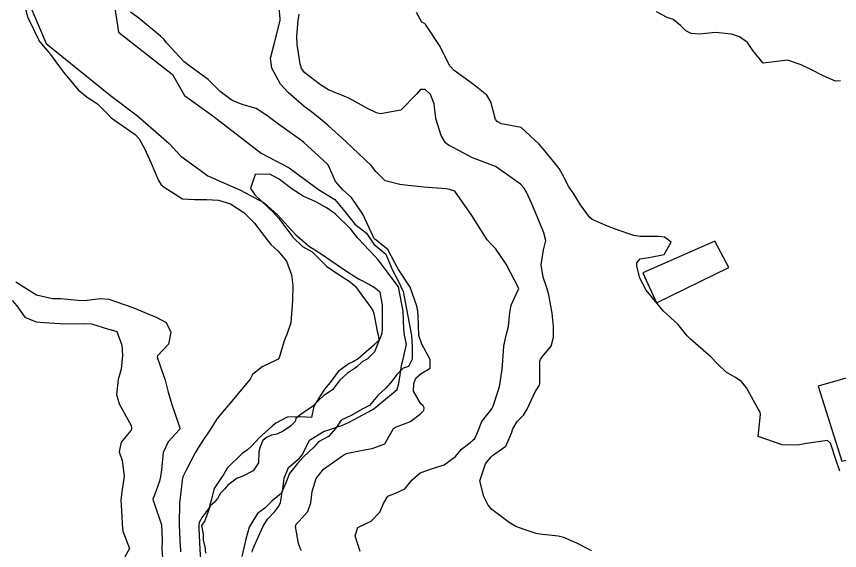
# Model space of a CAD drawing. Header units: metres. Extents: x 318500 to 325275, y 7408834 to 7428799.
# Drawn here: x 321721.3 to 321789.5, y 7423462.2 to 7423506.6 of the extents above; entities that cross this region are included whole.
import ezdxf

# ---------------------------------------------------------------- set-up
doc = ezdxf.new("R2010")
doc.units = ezdxf.units.M
doc.header["$MEASUREMENT"] = 0
for name, color, linetype in [('Curvas de Nivel 1m', 11, 'Continuous'), ('Curvas de Nivel 5m', 15, 'Continuous'), ('Edificações', 30, 'Continuous'), ('Hidrografia', 140, 'Continuous'), ('Vias Primárias', 230, 'Continuous')]:
    doc.layers.add(name, color=color, linetype=linetype)

msp = doc.modelspace()

# ---------------------------------------------------------------- linework, layer by layer
at = {"layer": 'Curvas de Nivel 1m', "flags": 128}
for points, elevation in [([(321721.834, 7423507.959), (321722.18, 7423506.536), (321723.085, 7423504.639), (321723.14, 7423504.521), (321723.163, 7423504.484), (321723.199, 7423504.444), (321724.096, 7423503.409), (321724.754, 7423502.496), (321725.172, 7423501.93), (321726.385, 7423500.478), (321727.144, 7423499.868), (321727.99, 7423499.308), (321728.832, 7423498.444), (321729.126, 7423498.15), (321730.031, 7423497.512), (321731.105, 7423496.767), (321731.446, 7423496.407), (321731.882, 7423495.608), (321732.428, 7423494.396), (321733.055, 7423492.936), (321733.265, 7423492.6), (321733.508, 7423492.383), (321735.036, 7423491.44), (321736.022, 7423491.358), (321737.036, 7423491.381), (321738.032, 7423491.323), (321739.031, 7423491.021), (321740.125, 7423490.293), (321741.007, 7423489.41), (321741.852, 7423488.267), (321742.351, 7423487.627), (321742.978, 7423487.091), (321743.663, 7423486.243), (321744.066, 7423485.126), (321744.179, 7423484.238), (321744.164, 7423482.995), (321744.114, 7423482.238), (321744.009, 7423481.129), (321743.727, 7423480.242), (321743.477, 7423479.648), (321743.044, 7423478.248), (321742.97, 7423478.137), (321742.857, 7423478.061), (321741.635, 7423477.482), (321740.838, 7423476.839), (321740.641, 7423476.475), (321740.523, 7423476.285), (321739.11, 7423474.602), (321738.851, 7423474.309), (321738.833, 7423474.287), (321738.809, 7423474.263), (321737.899, 7423473.214), (321737.365, 7423472.324), (321737.126, 7423471.975), (321736.767, 7423471.468), (321736.334, 7423470.759), (321736.087, 7423470.34), (321735.357, 7423468.972), (321735.077, 7423468.355), (321735.006, 7423468.076), (321734.807, 7423466.358), (321734.801, 7423466.256), (321734.76, 7423464.359), (321734.848, 7423462.553), (321734.861, 7423462.357), (321734.873, 7423462.13)], 761), ([(321749.761, 7423462.159), (321749.365, 7423463.461), (321749.579, 7423464.161), (321750.324, 7423464.505), (321750.678, 7423464.676), (321751.412, 7423465.416), (321751.699, 7423466.135), (321752.074, 7423466.765), (321752.713, 7423467.009), (321753.467, 7423467.361), (321754.096, 7423468.1), (321754.736, 7423468.692), (321755.77, 7423469.049), (321756.743, 7423469.357), (321757.663, 7423470.056), (321758.165, 7423470.643), (321758.766, 7423471.095), (321759.271, 7423471.534), (321759.513, 7423472.029), (321759.857, 7423472.961), (321760.68, 7423474.012), (321760.812, 7423474.229), (321761.252, 7423475.579), (321761.362, 7423476.005), (321761.549, 7423477.304), (321761.607, 7423478.003), (321761.671, 7423479.209), (321761.855, 7423480), (321762.075, 7423480.821), (321762.19, 7423481.997), (321762.3, 7423482.616), (321762.94, 7423483.99), (321761.864, 7423486.001), (321760.983, 7423487.318), (321760.637, 7423487.666), (321760.294, 7423488.02), (321759.02, 7423490.04), (321757.622, 7423492.061), (321757.175, 7423492.191), (321757.051, 7423492.218), (321756.871, 7423492.252), (321755.053, 7423492.4), (321753.512, 7423492.571), (321753.055, 7423492.609), (321751.852, 7423492.932), (321751.066, 7423493.702), (321750.702, 7423494.154), (321749.093, 7423495.674), (321748.569, 7423496.178), (321747.12, 7423497.525), (321746.297, 7423498.212), (321745.632, 7423498.719), (321745.139, 7423499.09), (321743.787, 7423500.244), (321743.16, 7423500.944), (321742.432, 7423502.261), (321742.346, 7423503.11), (321742.633, 7423504.259), (321743.101, 7423506.124), (321743.125, 7423506.252), (321743.125, 7423506.358), (321742.962, 7423508.254)], 762), ([(321744.895, 7423462.226), (321744.816, 7423462.392), (321744.656, 7423462.825), (321744.408, 7423464.233), (321744.468, 7423464.438), (321744.676, 7423464.657), (321745.429, 7423465.479), (321745.673, 7423466.215), (321745.787, 7423467.141), (321746.115, 7423468.209), (321746.738, 7423469.005), (321748.424, 7423470.175), (321748.637, 7423470.286), (321748.752, 7423470.321), (321750.271, 7423470.641), (321750.758, 7423470.715), (321751.812, 7423471.087), (321752.391, 7423472.126), (321752.539, 7423472.368), (321752.786, 7423472.502), (321753.931, 7423472.964), (321754.803, 7423473.616), (321755.039, 7423473.855), (321755.081, 7423474.087), (321754.985, 7423474.261), (321754.813, 7423474.42), (321754.192, 7423475.468), (321754.212, 7423476.099), (321754.379, 7423476.555), (321754.842, 7423476.922), (321755.568, 7423477.364), (321755.563, 7423478.083), (321754.879, 7423479.381), (321754.633, 7423480.094), (321754.57, 7423481.759), (321754.559, 7423482.095), (321754.483, 7423482.53), (321753.924, 7423484.105), (321752.962, 7423485.566), (321752.639, 7423486.125), (321752.069, 7423487.222), (321750.989, 7423488.084), (321750.917, 7423488.151), (321750.836, 7423488.308), (321749.985, 7423490.16), (321749.04, 7423491.529), (321748.337, 7423492.181), (321747.729, 7423492.862), (321747.147, 7423494.199), (321747.072, 7423494.313), (321746.044, 7423495.257), (321745.098, 7423496.089), (321744.924, 7423496.232), (321743.119, 7423497.535), (321742.139, 7423498.265), (321741.545, 7423498.685), (321741.136, 7423498.91), (321740.077, 7423499.234), (321739.143, 7423499.577), (321738.157, 7423500.32), (321737.165, 7423501.322), (321735.758, 7423502.351), (321735.186, 7423502.785), (321733.724, 7423504.382), (321733.49, 7423504.663), (321733.215, 7423504.921), (321731.418, 7423506.408), (321731.232, 7423506.558), (321730.738, 7423506.917)], 761), ([(321768.964, 7423462.215), (321768.657, 7423462.383), (321767.728, 7423462.856), (321766.671, 7423463.337), (321766.183, 7423463.447), (321764.666, 7423463.592), (321764.369, 7423463.666), (321763.376, 7423463.979), (321762.674, 7423464.234), (321762.114, 7423464.56), (321760.695, 7423465.651), (321760.374, 7423466.015), (321760.012, 7423466.719), (321759.7, 7423468.025), (321760.166, 7423469.44), (321760.635, 7423470.012), (321760.688, 7423470.074), (321760.752, 7423470.138), (321761.862, 7423470.9), (321762.318, 7423471.995), (321762.436, 7423472.343), (321762.795, 7423472.959), (321763.307, 7423473.478), (321763.627, 7423473.978), (321764.281, 7423475.425), (321764.631, 7423475.963), (321764.677, 7423476.118), (321764.68, 7423477.963), (321764.716, 7423478.109), (321764.865, 7423478.31), (321765.622, 7423479.206), (321765.813, 7423479.946), (321765.789, 7423480.837), (321765.681, 7423481.948), (321765.413, 7423483.473), (321765.284, 7423483.955), (321764.954, 7423484.92), (321764.788, 7423485.963), (321764.982, 7423487.193), (321765.153, 7423487.958), (321765, 7423488.619), (321764.459, 7423489.968), (321764.007, 7423491.004), (321763.567, 7423491.982), (321763.381, 7423492.312), (321763.056, 7423492.639), (321761.17, 7423494.009), (321761.071, 7423494.067), (321760.985, 7423494.097), (321759.082, 7423494.838), (321757.475, 7423495.684), (321757.097, 7423495.886), (321756.838, 7423496.073), (321756.496, 7423496.69), (321756.058, 7423498.081), (321755.92, 7423499.304), (321755.606, 7423500.085), (321755.156, 7423500.511), (321754.766, 7423500.486), (321754.44, 7423500.101), (321753.137, 7423498.773), (321751.467, 7423498.479), (321751.134, 7423498.574), (321750.368, 7423498.928), (321749.145, 7423499.622), (321748.777, 7423499.806), (321747.803, 7423500.19), (321747.154, 7423500.482), (321746.476, 7423500.895), (321745.175, 7423501.871), (321744.901, 7423502.233), (321744.803, 7423502.616), (321744.549, 7423504.237), (321744.532, 7423504.922), (321744.621, 7423506.236), (321744.715, 7423506.758)], 763), ([(321789.554, 7423468.826), (321789.273, 7423469.635), (321788.775, 7423471.164), (321788.519, 7423471.386), (321786.774, 7423471.116), (321786.07, 7423470.978), (321784.773, 7423471.011), (321782.78, 7423471.72), (321782.98, 7423473.546), (321782.929, 7423473.719), (321782.813, 7423473.936), (321781.803, 7423475.736), (321781.38, 7423476.277), (321780.849, 7423476.634), (321780.131, 7423477.039), (321779.372, 7423477.772), (321778.868, 7423478.283), (321777.136, 7423479.798), (321776.893, 7423480.069), (321776.122, 7423481.031), (321775.221, 7423481.825), (321774.914, 7423482.113), (321773.475, 7423483.845), (321772.955, 7423484.85), (321772.705, 7423485.863), (321772.723, 7423486.112), (321772.976, 7423486.441), (321773.696, 7423486.568), (321774.98, 7423486.821), (321775.548, 7423487.822), (321774.996, 7423488.258), (321774.527, 7423488.307), (321772.996, 7423488.29), (321772.468, 7423488.396), (321771.005, 7423488.889), (321770.275, 7423489.157), (321769.017, 7423489.72), (321768.793, 7423489.912), (321768.033, 7423490.922), (321767.43, 7423491.926), (321767.28, 7423492.155), (321767.056, 7423492.485), (321766.562, 7423493.442), (321766.272, 7423493.948), (321765.092, 7423495.422), (321764.609, 7423495.967), (321763.12, 7423497.332), (321761.489, 7423497.642), (321761.127, 7423497.842), (321761.004, 7423498.012), (321760.603, 7423499.477), (321760.263, 7423500.023), (321759.163, 7423500.91), (321757.568, 7423502.064), (321757.186, 7423502.501), (321756.403, 7423504.078), (321755.228, 7423505.852), (321755.097, 7423505.961), (321754.89, 7423506.095), (321754.454, 7423506.89)], 764), ([(321721.229, 7423484.546), (321722.924, 7423483.454), (321724.264, 7423483.155), (321724.92, 7423483.148), (321726.375, 7423483.019), (321726.918, 7423483.001), (321728.226, 7423483.145), (321728.92, 7423483.11), (321730.91, 7423482.41), (321732.902, 7423481.58), (321733.688, 7423481.168), (321734.059, 7423480.372), (321733.881, 7423479.368), (321732.963, 7423478.388), (321732.948, 7423478.299), (321733.598, 7423476.378), (321733.842, 7423475.397), (321734.15, 7423474.37), (321734.782, 7423472.515), (321734.816, 7423472.359), (321734.81, 7423472.329), (321734.779, 7423472.293), (321733.859, 7423471.278), (321733.437, 7423470.38), (321733.303, 7423468.948), (321733.217, 7423468.383), (321733.118, 7423467.99), (321732.707, 7423466.84), (321732.582, 7423466.511), (321732.594, 7423466.391), (321732.697, 7423466.171), (321733.297, 7423464.381), (321733.351, 7423463.074), (321733.325, 7423462.38), (321733.389, 7423461.628)], 762), ([(321720.917, 7423482.994), (321721.311, 7423482.544), (321721.961, 7423481.595), (321722.897, 7423481.225), (321723.558, 7423481.171), (321724.896, 7423481.09), (321726.306, 7423481.066), (321726.896, 7423481.084), (321727.494, 7423481.059), (321728.892, 7423480.619), (321729.033, 7423480.58), (321729.589, 7423480.43), (321730.015, 7423479.281), (321730.073, 7423478.422), (321729.963, 7423477.304), (321729.715, 7423476.427), (321729.571, 7423475.182), (321729.777, 7423474.425), (321730.783, 7423472.612), (321730.812, 7423472.41), (321730.809, 7423472.38), (321730.778, 7423472.246), (321729.948, 7423471.236), (321729.797, 7423470.424), (321730.026, 7423469.704), (321730.198, 7423468.418), (321730.016, 7423467.115), (321729.927, 7423466.422), (321729.998, 7423465.103), (321730.032, 7423464.42), (321730.09, 7423463.844), (321730.65, 7423462.41), (321729.924, 7423461.127)], 763)]:
    msp.add_lwpolyline(points, dxfattribs=dict(at, elevation=elevation))
at = {"layer": 'Curvas de Nivel 5m', "flags": 128}
for points, elevation in [([(321789.602, 7423501.208), (321789.173, 7423501.192), (321788.115, 7423501.656), (321787.187, 7423502.133), (321786.338, 7423502.538), (321785.198, 7423502.921), (321784.101, 7423502.806), (321783.195, 7423502.687), (321782.325, 7423503.733), (321781.876, 7423504.4), (321781.221, 7423504.879), (321780.557, 7423505.093), (321779.224, 7423505.217), (321777.915, 7423505.101), (321777.223, 7423505.149), (321776.787, 7423505.368), (321776.346, 7423505.813), (321775.729, 7423506.314), (321775.24, 7423506.478), (321774.342, 7423506.939)], 765), ([(321740.811, 7423462.114), (321740.85, 7423462.277), (321740.99, 7423462.612), (321741.732, 7423464.264), (321742.089, 7423464.849), (321742.689, 7423465.496), (321743.021, 7423465.921), (321743.17, 7423466.245), (321743.391, 7423467.572), (321743.468, 7423468.243), (321743.831, 7423469.147), (321744.747, 7423469.907), (321744.976, 7423470.227), (321745.579, 7423471.407), (321746.779, 7423472.143), (321746.822, 7423472.156), (321746.996, 7423472.197), (321748.309, 7423472.655), (321748.79, 7423472.863), (321749.643, 7423473.316), (321750.807, 7423473.943), (321750.926, 7423474.031), (321751.076, 7423474.146), (321752.825, 7423475.619), (321752.99, 7423476.118), (321753.221, 7423477.748), (321753.339, 7423478.113), (321753.612, 7423479.376), (321753.451, 7423480.112), (321753.388, 7423480.606), (321753.34, 7423482.114), (321752.94, 7423484.12), (321751.425, 7423486.143), (321751.228, 7423486.402), (321750.975, 7423486.675), (321749.589, 7423488.164), (321749.001, 7423488.916), (321747.707, 7423490.19), (321747.027, 7423490.649), (321746.081, 7423491.167), (321745.041, 7423491.645), (321744.129, 7423492.239), (321743.058, 7423493.056), (321742.276, 7423493.476), (321741.062, 7423493.447), (321740.667, 7423492.286), (321741.042, 7423491.764), (321742.608, 7423490.256), (321743.013, 7423489.783), (321744.173, 7423488.238), (321744.982, 7423487.477), (321745.798, 7423487.037), (321746.62, 7423486.205), (321746.965, 7423485.846), (321748.018, 7423485.12), (321748.946, 7423484.549), (321749.378, 7423484.166), (321750.666, 7423482.4), (321750.824, 7423482.151), (321750.908, 7423481.906), (321751.187, 7423480.439), (321751.268, 7423480.144), (321751.322, 7423479.705), (321750.877, 7423479.254), (321750.28, 7423478.744), (321749.61, 7423478.163), (321749.141, 7423477.882), (321748.854, 7423477.767), (321747.933, 7423477.095), (321747.279, 7423476.193), (321746.824, 7423475.624), (321745.925, 7423474.213), (321745.733, 7423473.279), (321744.797, 7423473.34), (321743.73, 7423473.307), (321742.789, 7423472.818), (321742.473, 7423472.567), (321742.129, 7423472.26), (321741.424, 7423471.617), (321740.759, 7423470.908), (321740.427, 7423470.613), (321739.981, 7423470.292), (321738.738, 7423469.093), (321738.461, 7423468.584), (321738.277, 7423468.315), (321737.655, 7423467.382), (321737.383, 7423466.323), (321737.236, 7423465.781), (321736.68, 7423465.027), (321736.428, 7423464.58), (321736.395, 7423464.334), (321736.398, 7423464.065), (321736.483, 7423462.333), (321736.62, 7423460.33)], 760)]:
    msp.add_lwpolyline(points, dxfattribs=dict(at, elevation=elevation))
at = {"layer": 'Edificações'}
for points in [[(321779.168, 7423487.918), (321773.217, 7423485.28), (321774.34, 7423482.811), (321780.348, 7423485.729)], [(321799.08, 7423479.144), (321787.742, 7423475.874), (321789.719, 7423469.658), (321790.452, 7423469.827), (321791.637, 7423465.937), (321796.882, 7423467.403), (321796.431, 7423469.376), (321800.548, 7423470.166), (321799.985, 7423475.196)]]:
    msp.add_lwpolyline(points, close=True, dxfattribs=at)
at = {"layer": 'Hidrografia', "elevation": 762}
msp.add_lwpolyline([(321653.509, 7423562.717), (321656.263, 7423563.157), (321663.803, 7423564.999), (321669.045, 7423568.99), (321678.054, 7423574.065), (321689.829, 7423575.1), (321700.869, 7423578.869), (321710.255, 7423580.893), (321717.747, 7423580.455), (321734.62, 7423584.03), (321739.036, 7423584.874), (321744.823, 7423582.212), (321738.047, 7423576.526), (321733.092, 7423572.095), (321730.743, 7423568.481), (321729.077, 7423558.675), (321726.892, 7423551.154), (321723.646, 7423540.816), (321720.434, 7423532.561), (321718.397, 7423524.586), (321719.406, 7423516.106), (321721.192, 7423510.321), (321723.732, 7423504.324), (321729.065, 7423500)], dxfattribs=at)
at = {"layer": 'Hidrografia'}
for points in [[(321728.159, 7423515.667), (321729.734, 7423505.251), (321734.22, 7423501.736), (321735.209, 7423500), (321737.549, 7423498.303), (321741.55, 7423495.209), (321743.89, 7423494.002), (321746.306, 7423492.191), (321747.665, 7423491.361), (321748.495, 7423490.38), (321749.325, 7423489.324), (321750.307, 7423488.569), (321750.911, 7423487.664), (321751.892, 7423486.834), (321752.421, 7423485.551), (321752.949, 7423484.57), (321753.326, 7423483.74), (321754.017, 7423480.093), (321754.092, 7423479.188), (321754.092, 7423478.132), (321753.79, 7423477.528), (321753.337, 7423477.377), (321752.809, 7423476.849), (321752.431, 7423476.321), (321751.903, 7423475.717), (321751.223, 7423475.113), (321750.544, 7423474.284), (321749.94, 7423473.982), (321749.034, 7423473.454), (321748.204, 7423473.076), (321747.751, 7423472.397), (321747.147, 7423471.718), (321746.317, 7423471.265), (321745.939, 7423470.813), (321745.033, 7423469.983), (321744.58, 7423469.455), (321743.901, 7423468.625), (321743.599, 7423467.87), (321743.222, 7423466.965), (321742.467, 7423466.361), (321741.863, 7423465.757), (321741.259, 7423465.305), (321740.579, 7423464.173), (321740.278, 7423463.192), (321739.969, 7423461.744)], [(321729.065, 7423500), (321731.298, 7423498.317), (321733.926, 7423496.019), (321734.912, 7423494.968), (321736.094, 7423494.115), (321737.146, 7423493.327), (321739.839, 7423492.145), (321741.81, 7423491.094), (321742.927, 7423490.109), (321744.445, 7423488.445), (321745.562, 7423487.46), (321746.548, 7423486.869), (321747.862, 7423485.95), (321749.044, 7423485.162), (321749.701, 7423484.768), (321750.555, 7423484.308), (321751.015, 7423484.046), (321751.409, 7423483.717), (321751.607, 7423482.601), (321751.607, 7423482.01), (321751.607, 7423481.485), (321751.607, 7423481.025), (321751.607, 7423480.565), (321751.541, 7423480.171), (321751.409, 7423479.843), (321750.95, 7423478.726), (321750.358, 7423478.135), (321749.964, 7423477.938), (321749.504, 7423477.479), (321749.307, 7423477.347), (321748.716, 7423476.953), (321748.059, 7423476.362), (321747.467, 7423475.574), (321746.745, 7423475.115), (321746.285, 7423474.655), (321745.825, 7423474.195), (321745.037, 7423473.67), (321744.774, 7423473.473), (321744.445, 7423473.21), (321744.38, 7423472.948), (321743.985, 7423472.554), (321743.394, 7423472.16), (321742.868, 7423471.897), (321742.409, 7423471.831), (321742.014, 7423471.634), (321741.686, 7423471.372), (321741.489, 7423470.846), (321741.357, 7423470.452), (321741.353, 7423469.509), (321740.893, 7423468.852), (321739.973, 7423468.392), (321739.579, 7423468.261), (321738.79, 7423467.67), (321738.527, 7423467.342), (321738.199, 7423467.013), (321737.936, 7423466.554), (321737.673, 7423466.225), (321737.345, 7423465.963), (321736.885, 7423464.715), (321736.622, 7423464.321), (321736.754, 7423463.599), (321736.754, 7423463.139), (321736.885, 7423462.548), (321736.951, 7423462.023)]]:
    msp.add_lwpolyline(points, dxfattribs=at)
at = {"layer": 'Vias Primárias'}
for points in [[(323715.644, 7420145.548, 0), (323709.04, 7420132.939)], [(323831.088, 7420001.787, 0), (323833.844, 7420008.443, 0.220888)]]:
    msp.add_lwpolyline(points, format="xyb", dxfattribs=at)

doc.saveas('drawing.dxf')
